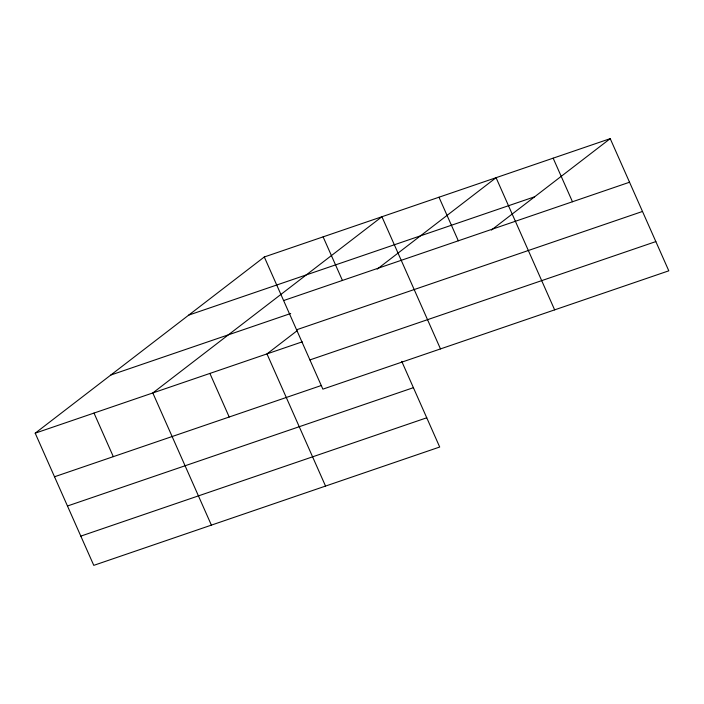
<?xml version="1.0" encoding="UTF-8"?>
<svg xmlns="http://www.w3.org/2000/svg" width="704" height="704" viewBox="0 0 704 704"><rect width="100%" height="100%" fill="white"/><g stroke="black" fill="none" stroke-linecap="round" stroke-linejoin="round"><path stroke-width="1.06" d="M401.738 361.363L439.701 447.022L93.773 565.356L35.2 433.18L264.299 256.978L610.227 138.644L668.8 270.82L322.872 389.145L264.299 256.978M297.044 330.774L266.974 353.901L325.538 486.068M377.194 269.13L496.074 177.698L554.646 309.866M491.357 230.085L610.227 138.644M188.698 315.128L534.626 196.794M283.615 300.555L629.543 182.23M110.801 375.038L290.69 313.509M296.569 329.789L642.497 211.464M35.2 433.18L302.254 341.836M309.918 359.911L655.846 241.586M54.516 476.766L321.57 385.414M67.47 506L413.398 387.675M80.81 536.122L426.747 417.789M553.15 158.171L572.466 201.758M438.997 197.217L458.313 240.803M440.484 348.911L381.92 216.744L152.812 392.955L211.385 525.122M323.11 236.861L342.426 280.447M209.898 373.428L229.205 417.014M94.01 413.072L113.318 456.65"/></g></svg>
